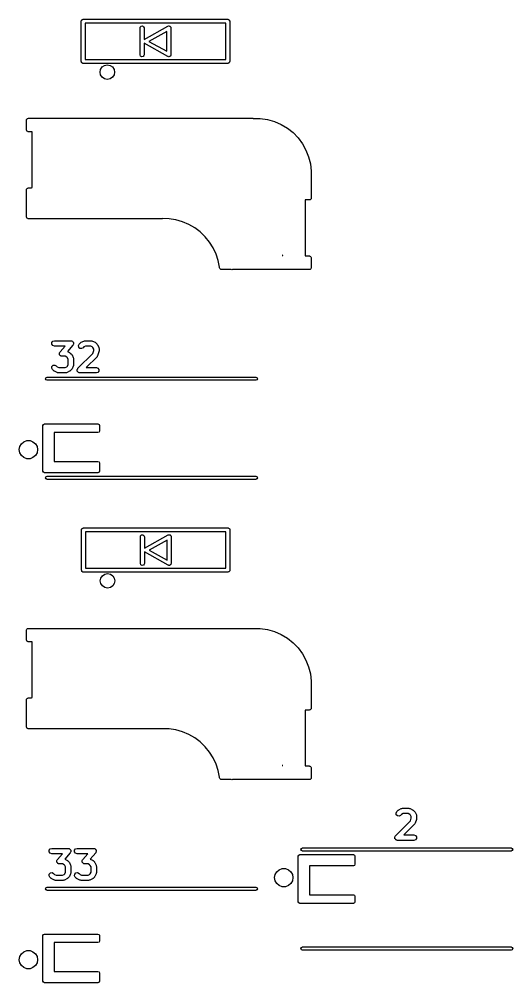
# Model space of a CAD drawing. Extents: x 62 to 222, y -188 to -37.
# Drawn here: x 113.02 to 131.47, y -115.03 to -79.04 of the extents above; entities that cross this region are included whole.
import ezdxf

# ---------------------------------------------------------------- set-up
doc = ezdxf.new("R2010")
doc.units = 0
doc.layers.add('BLACK', color=7, linetype='CONTINUOUS')

msp = doc.modelspace()

# ---------------------------------------------------------------- linework, layer by layer
at = {"layer": 'BLACK', "linetype": 'CONTINUOUS'}
for p, q in [((115.335, -79.1197), (115.337, -79.11)), ((115.335, -80.6197), (115.335, -79.1197)), ((115.336, -79.1067), (115.338, -79.1038)), ((115.337, -79.11), (115.336, -79.1067)), ((115.338, -79.1038), (115.34, -79.094)), ((115.34, -79.094), (115.352, -79.0791)), ((115.352, -79.0791), (115.362, -79.0622)), ((115.362, -79.0622), (115.368, -79.0599)), ((115.368, -79.0599), (115.372, -79.0547)), ((115.372, -79.0547), (115.392, -79.0514)), ((115.392, -79.0514), (115.41, -79.0447)), ((115.41, -79.0447), (120.81, -79.0447)), ((120.81, -79.0447), (120.82, -79.0464)), ((120.82, -79.0464), (120.823, -79.0458)), ((120.823, -79.0458), (120.826, -79.0475)), ((120.826, -79.0475), (120.836, -79.0492)), ((120.836, -79.0492), (120.851, -79.0617)), ((120.851, -79.0617), (120.867, -79.0715)), ((120.867, -79.0715), (120.87, -79.0778)), ((120.87, -79.0778), (120.875, -79.0822)), ((120.875, -79.0822), (120.878, -79.1014)), ((120.878, -79.1014), (120.885, -79.1197)), ((120.885, -79.1197), (120.885, -80.6197)), ((115.485, -79.1947), (115.485, -80.5447)), ((120.735, -79.1947), (115.485, -79.1947)), ((117.535, -79.3697), (117.54, -79.344)), ((117.535, -80.3697), (117.535, -79.3697)), ((117.54, -79.344), (117.572, -79.3047)), ((117.572, -79.3047), (117.623, -79.2958)), ((117.623, -79.2958), (117.667, -79.3215)), ((117.667, -79.3215), (117.685, -79.3697)), ((117.685, -79.7978), (118.574, -79.3041)), ((117.685, -79.3697), (117.685, -79.7978)), ((118.535, -79.4972), (117.864, -79.8697)), ((118.535, -80.2422), (118.535, -79.4972)), ((118.574, -79.3041), (118.598, -79.2956)), ((118.598, -79.2956), (118.611, -79.298)), ((118.611, -79.298), (118.623, -79.2958)), ((118.623, -79.2958), (118.635, -79.3028)), ((118.635, -79.3028), (118.649, -79.3054)), ((118.649, -79.3054), (118.657, -79.3152)), ((118.657, -79.3152), (118.667, -79.3215)), ((118.667, -79.3215), (118.672, -79.3345)), ((118.672, -79.3345), (118.681, -79.3452)), ((118.681, -79.3452), (118.681, -79.3578)), ((118.681, -79.3578), (118.685, -79.3697)), ((118.685, -79.3697), (118.685, -80.3697)), ((120.735, -80.5447), (120.735, -79.1947)), ((117.864, -79.8697), (118.535, -80.2422)), ((118.574, -80.4353), (117.685, -79.9416)), ((117.685, -79.9416), (117.685, -80.3697)), ((115.485, -80.5447), (120.735, -80.5447)), ((117.553, -80.4179), (117.535, -80.3697)), ((117.597, -80.4436), (117.553, -80.4179)), ((117.647, -80.4347), (117.597, -80.4436)), ((117.68, -80.3954), (117.647, -80.4347)), ((117.685, -80.3697), (117.68, -80.3954)), ((118.586, -80.4372), (118.574, -80.4353)), ((118.597, -80.4436), (118.586, -80.4372)), ((118.611, -80.4412), (118.597, -80.4436)), ((118.624, -80.4433), (118.611, -80.4412)), ((118.635, -80.4368), (118.624, -80.4433)), ((118.647, -80.4347), (118.635, -80.4368)), ((118.656, -80.4241), (118.647, -80.4347)), ((118.668, -80.417), (118.656, -80.4241)), ((118.672, -80.405), (118.668, -80.417)), ((118.68, -80.3954), (118.672, -80.405)), ((118.685, -80.3697), (118.68, -80.3954)), ((115.342, -80.638), (115.335, -80.6197)), ((115.345, -80.6572), (115.342, -80.638)), ((115.35, -80.6615), (115.345, -80.6572)), ((115.353, -80.6679), (115.35, -80.6615)), ((115.369, -80.6777), (115.353, -80.6679)), ((115.384, -80.6902), (115.369, -80.6777)), ((115.394, -80.6919), (115.384, -80.6902)), ((115.397, -80.6936), (115.394, -80.6919)), ((115.4, -80.693), (115.397, -80.6936)), ((115.41, -80.6947), (115.4, -80.693)), ((120.81, -80.6947), (115.41, -80.6947)), ((116.038, -81.0197), (116.059, -80.9156)), ((116.059, -80.9156), (116.118, -80.8273)), ((116.118, -80.8273), (116.206, -80.7683)), ((116.206, -80.7683), (116.31, -80.7476)), ((116.31, -80.7476), (116.414, -80.7683)), ((116.414, -80.7683), (116.502, -80.8273)), ((116.502, -80.8273), (116.561, -80.9156)), ((116.561, -80.9156), (116.582, -81.0197)), ((120.828, -80.688), (120.81, -80.6947)), ((120.847, -80.6847), (120.828, -80.688)), ((120.852, -80.6795), (120.847, -80.6847)), ((120.858, -80.6772), (120.852, -80.6795)), ((120.868, -80.6603), (120.858, -80.6772)), ((120.88, -80.6454), (120.868, -80.6603)), ((120.882, -80.6356), (120.88, -80.6454)), ((120.884, -80.6327), (120.882, -80.6356)), ((120.885, -80.6197), (120.883, -80.6294)), ((120.883, -80.6294), (120.884, -80.6327)), ((116.059, -81.1238), (116.038, -81.0197)), ((116.118, -81.2121), (116.059, -81.1238)), ((116.206, -81.2711), (116.118, -81.2121)), ((116.31, -81.2918), (116.206, -81.2711)), ((116.414, -81.2711), (116.31, -81.2918)), ((116.502, -81.2121), (116.414, -81.2711)), ((116.561, -81.1238), (116.502, -81.2121)), ((116.582, -81.0197), (116.561, -81.1238)), ((113.302, -82.7791), (113.312, -82.7622)), ((113.312, -82.7622), (113.318, -82.7599)), ((113.318, -82.7599), (113.322, -82.7547)), ((113.322, -82.7547), (113.342, -82.7514)), ((113.342, -82.7514), (113.36, -82.7447)), ((113.36, -82.7447), (121.76, -82.7447)), ((121.76, -82.7447), (121.761, -82.7449)), ((121.761, -82.7449), (122.028, -82.749)), ((122.028, -82.749), (122.297, -82.7886)), ((113.285, -82.8197), (113.287, -82.81)), ((113.285, -83.1697), (113.285, -82.8197)), ((113.286, -82.8067), (113.288, -82.8038)), ((113.287, -82.81), (113.286, -82.8067)), ((113.288, -82.8038), (113.29, -82.794)), ((113.29, -82.794), (113.302, -82.7791)), ((122.297, -82.7886), (122.558, -82.863)), ((122.558, -82.863), (122.808, -82.9709)), ((122.808, -82.9709), (123.041, -83.1104)), ((123.041, -83.1104), (123.254, -83.2792)), ((113.292, -83.188), (113.285, -83.1697)), ((113.295, -83.2072), (113.292, -83.188)), ((113.3, -83.2116), (113.295, -83.2072)), ((113.303, -83.2179), (113.3, -83.2116)), ((113.319, -83.2277), (113.303, -83.2179)), ((113.334, -83.2402), (113.319, -83.2277)), ((113.344, -83.2419), (113.334, -83.2402)), ((113.347, -83.2436), (113.344, -83.2419)), ((113.35, -83.243), (113.347, -83.2436)), ((113.36, -83.2447), (113.35, -83.243)), ((113.505, -83.2447), (113.36, -83.2447)), ((113.505, -85.3298), (113.505, -83.2447)), ((123.254, -83.2792), (123.443, -83.4743)), ((123.443, -83.4743), (123.605, -83.6924)), ((123.605, -83.6924), (123.737, -83.9298)), ((123.737, -83.9298), (123.837, -84.1825)), ((123.837, -84.1825), (123.904, -84.446)), ((123.904, -84.446), (123.935, -84.716)), ((123.935, -84.716), (123.934, -84.718)), ((123.934, -84.718), (123.935, -84.7197)), ((123.935, -84.7197), (123.935, -85.7197)), ((113.285, -85.4197), (113.287, -85.41)), ((113.285, -86.4197), (113.285, -85.4197)), ((113.286, -85.4067), (113.288, -85.4038)), ((113.287, -85.41), (113.286, -85.4067)), ((113.288, -85.4038), (113.29, -85.394)), ((113.29, -85.394), (113.302, -85.3791)), ((113.302, -85.3791), (113.312, -85.3622)), ((113.312, -85.3622), (113.318, -85.3599)), ((113.318, -85.3599), (113.322, -85.3547)), ((113.322, -85.3547), (113.342, -85.3514)), ((113.342, -85.3514), (113.36, -85.3447)), ((113.36, -85.3447), (113.474, -85.3447)), ((113.474, -85.3447), (113.505, -85.3298)), ((123.86, -85.7947), (123.705, -85.7947)), ((123.705, -85.7947), (123.705, -87.8787)), ((123.878, -85.788), (123.86, -85.7947)), ((123.897, -85.7847), (123.878, -85.788)), ((123.902, -85.7795), (123.897, -85.7847)), ((123.908, -85.7772), (123.902, -85.7795)), ((123.918, -85.7603), (123.908, -85.7772)), ((123.93, -85.7454), (123.918, -85.7603)), ((123.932, -85.7356), (123.93, -85.7454)), ((123.934, -85.7327), (123.932, -85.7356)), ((123.935, -85.7197), (123.933, -85.7294)), ((123.933, -85.7294), (123.934, -85.7327)), ((113.292, -86.438), (113.285, -86.4197)), ((113.295, -86.4572), (113.292, -86.438)), ((113.3, -86.4616), (113.295, -86.4572)), ((113.303, -86.4679), (113.3, -86.4616)), ((113.319, -86.4777), (113.303, -86.4679)), ((113.334, -86.4902), (113.319, -86.4777)), ((113.344, -86.4919), (113.334, -86.4902)), ((113.347, -86.4936), (113.344, -86.4919)), ((113.35, -86.493), (113.347, -86.4936)), ((113.36, -86.4947), (113.35, -86.493)), ((118.36, -86.4947), (113.36, -86.4947)), ((118.361, -86.4943), (118.36, -86.4947)), ((118.362, -86.4947), (118.361, -86.4943)), ((118.372, -86.491), (118.362, -86.4947)), ((118.618, -86.4987), (118.372, -86.491)), ((118.622, -86.4992), (118.618, -86.4987)), ((118.628, -86.502), (118.622, -86.4992)), ((118.691, -86.5098), (118.628, -86.502)), ((118.872, -86.5378), (118.691, -86.5098)), ((119.119, -86.6076), (118.872, -86.5378)), ((119.355, -86.7069), (119.119, -86.6076)), ((119.577, -86.8342), (119.355, -86.7069)), ((119.783, -86.9878), (119.577, -86.8342)), ((119.968, -87.1652), (119.783, -86.9878)), ((120.13, -87.3638), (119.968, -87.1652)), ((120.267, -87.5807), (120.13, -87.3638)), ((120.376, -87.8127), (120.267, -87.5807)), ((120.456, -88.0563), (120.376, -87.8127)), ((120.504, -88.2976), (120.456, -88.0563)), ((122.867, -87.8616), (122.851, -87.8697)), ((122.851, -87.8697), (122.868, -87.8697)), ((122.868, -87.8697), (122.867, -87.8616)), ((123.705, -87.8787), (123.735, -87.8847)), ((123.735, -87.8847), (123.86, -87.8847)), ((123.86, -87.8847), (123.87, -87.8864)), ((123.87, -87.8864), (123.873, -87.8858)), ((123.873, -87.8858), (123.876, -87.8875)), ((123.876, -87.8875), (123.886, -87.8892)), ((123.886, -87.8892), (123.901, -87.9017)), ((123.901, -87.9017), (123.917, -87.9115)), ((123.917, -87.9115), (123.92, -87.9179)), ((123.92, -87.9179), (123.925, -87.9222)), ((123.925, -87.9222), (123.928, -87.9414)), ((123.928, -87.9414), (123.935, -87.9597)), ((123.935, -87.9597), (123.935, -88.3197)), ((120.502, -88.3083), (120.504, -88.2976)), ((120.509, -88.3228), (120.502, -88.3083)), ((120.515, -88.3572), (120.509, -88.3228)), ((120.554, -88.3902), (120.515, -88.3572)), ((120.58, -88.3947), (120.554, -88.3902)), ((120.944, -88.3947), (120.58, -88.3947)), ((120.963, -88.3981), (120.944, -88.3947)), ((120.992, -88.3947), (120.963, -88.3981)), ((123.86, -88.3947), (120.992, -88.3947)), ((123.878, -88.388), (123.86, -88.3947)), ((123.897, -88.3847), (123.878, -88.388)), ((123.902, -88.3795), (123.897, -88.3847)), ((123.908, -88.3772), (123.902, -88.3795)), ((123.918, -88.3603), (123.908, -88.3772)), ((123.93, -88.3454), (123.918, -88.3603)), ((123.932, -88.3356), (123.93, -88.3454)), ((123.934, -88.3327), (123.932, -88.3356)), ((123.935, -88.3197), (123.933, -88.3294)), ((123.933, -88.3294), (123.934, -88.3327)), ((114.235, -91.1212), (114.272, -91.0712)), ((114.235, -91.183), (114.235, -91.1212)), ((114.272, -91.233), (114.235, -91.183)), ((114.272, -91.0712), (114.33, -91.0521)), ((114.33, -91.2521), (114.272, -91.233)), ((114.33, -91.0521), (114.95, -91.0521)), ((114.729, -91.2521), (114.33, -91.2521)), ((114.541, -91.4672), (114.729, -91.2521)), ((115.025, -91.2179), (114.82, -91.4518)), ((114.95, -91.0521), (114.969, -91.0583)), ((114.969, -91.0583), (114.989, -91.0602)), ((114.989, -91.0602), (114.997, -91.0677)), ((114.997, -91.0677), (115.008, -91.0712)), ((115.008, -91.0712), (115.02, -91.0875)), ((115.02, -91.0875), (115.035, -91.1009)), ((115.033, -91.1994), (115.025, -91.2179)), ((115.045, -91.183), (115.033, -91.1994)), ((115.035, -91.1009), (115.038, -91.112)), ((115.038, -91.112), (115.045, -91.1212)), ((115.045, -91.1212), (115.045, -91.1414)), ((115.045, -91.1414), (115.049, -91.1611)), ((115.049, -91.1611), (115.045, -91.1716)), ((115.045, -91.1716), (115.045, -91.183)), ((115.232, -91.2317), (115.26, -91.1766)), ((115.241, -91.2927), (115.232, -91.2317)), ((115.285, -91.3364), (115.241, -91.2927)), ((115.26, -91.1766), (115.307, -91.129)), ((115.346, -91.3461), (115.285, -91.3364)), ((115.307, -91.129), (115.322, -91.1216)), ((115.322, -91.1216), (115.333, -91.1103)), ((115.333, -91.1103), (115.429, -91.0626)), ((115.401, -91.318), (115.346, -91.3461)), ((115.437, -91.2819), (115.401, -91.318)), ((115.429, -91.0626), (115.451, -91.0592)), ((115.497, -91.2521), (115.437, -91.2819)), ((115.451, -91.0592), (115.473, -91.0521)), ((115.473, -91.0521), (115.711, -91.0521)), ((115.688, -91.2521), (115.497, -91.2521)), ((115.747, -91.2819), (115.688, -91.2521)), ((115.711, -91.0521), (115.733, -91.0592)), ((115.733, -91.0592), (115.756, -91.0626)), ((115.772, -91.3066), (115.747, -91.2819)), ((115.756, -91.0626), (115.851, -91.1103)), ((115.802, -91.3662), (115.772, -91.3066)), ((115.802, -91.4216), (115.802, -91.3662)), ((115.851, -91.1103), (115.863, -91.1216)), ((115.863, -91.1216), (115.877, -91.129)), ((115.877, -91.129), (115.925, -91.1766)), ((115.925, -91.1766), (115.932, -91.1911)), ((115.932, -91.1911), (115.944, -91.2026)), ((115.944, -91.2026), (115.991, -91.2978)), ((115.991, -91.2978), (115.995, -91.3206)), ((115.995, -91.3206), (116.002, -91.3426)), ((116.002, -91.3426), (116.002, -91.4378)), ((114.517, -91.524), (114.521, -91.5135)), ((114.521, -91.5437), (114.517, -91.524)), ((114.521, -91.5021), (114.533, -91.4858)), ((114.521, -91.5135), (114.521, -91.5021)), ((114.521, -91.564), (114.521, -91.5437)), ((114.528, -91.5732), (114.521, -91.564)), ((114.53, -91.5843), (114.528, -91.5732)), ((114.546, -91.5976), (114.53, -91.5843)), ((114.533, -91.4858), (114.541, -91.4672)), ((114.557, -91.614), (114.546, -91.5976)), ((114.568, -91.6175), (114.557, -91.614)), ((114.577, -91.625), (114.568, -91.6175)), ((114.597, -91.6268), (114.577, -91.625)), ((114.616, -91.633), (114.597, -91.6268)), ((114.735, -91.633), (114.616, -91.633)), ((114.795, -91.6628), (114.735, -91.633)), ((114.82, -91.6875), (114.795, -91.6628)), ((114.82, -91.4518), (114.899, -91.4912)), ((114.85, -91.7471), (114.82, -91.6875)), ((114.85, -91.938), (114.85, -91.7471)), ((114.899, -91.4912), (114.911, -91.5026)), ((114.911, -91.5026), (114.925, -91.5099)), ((114.925, -91.5099), (114.973, -91.5576)), ((114.973, -91.5576), (114.98, -91.572)), ((114.98, -91.572), (114.991, -91.5836)), ((114.991, -91.5836), (115.039, -91.6788)), ((115.039, -91.6788), (115.042, -91.7016)), ((115.042, -91.7016), (115.05, -91.7235)), ((115.05, -91.7235), (115.05, -91.9616)), ((115.212, -92.0814), (115.767, -91.5266)), ((115.925, -91.6514), (115.524, -92.0521)), ((115.767, -91.5266), (115.802, -91.4216)), ((115.935, -91.6308), (115.925, -91.6514)), ((115.949, -91.6123), (115.935, -91.6308)), ((115.997, -91.4694), (115.949, -91.6123)), ((116.002, -91.4378), (115.997, -91.4532)), ((115.997, -91.4532), (115.997, -91.4694)), ((114.232, -92.0725), (114.241, -92.0115)), ((114.26, -92.1276), (114.232, -92.0725)), ((114.241, -92.0115), (114.285, -91.9677)), ((114.285, -91.9677), (114.346, -91.9581)), ((114.346, -91.9581), (114.401, -91.9861)), ((114.401, -91.9861), (114.437, -92.0223)), ((114.437, -92.0223), (114.497, -92.0521)), ((114.497, -92.0521), (114.735, -92.0521)), ((114.735, -92.0521), (114.795, -92.0223)), ((114.795, -92.0223), (114.82, -91.9976)), ((114.82, -91.9976), (114.85, -91.938)), ((114.98, -92.1131), (114.973, -92.1276)), ((114.991, -92.1016), (114.98, -92.1131)), ((115.039, -92.0063), (114.991, -92.1016)), ((115.042, -91.9835), (115.039, -92.0063)), ((115.05, -91.9616), (115.042, -91.9835)), ((115.188, -92.1212), (115.202, -92.1022)), ((115.188, -92.1293), (115.188, -92.1212)), ((115.202, -92.1022), (115.212, -92.0814)), ((115.524, -92.0521), (115.902, -92.0521)), ((115.902, -92.0521), (115.961, -92.0712)), ((115.961, -92.0712), (115.997, -92.1212)), ((115.997, -92.1212), (115.997, -92.183)), ((114, -92.4697), (114.018, -92.4273)), ((114.018, -92.5121), (114, -92.4697)), ((114.018, -92.4273), (114.06, -92.4097)), ((114.06, -92.4097), (121.86, -92.4097)), ((114.307, -92.1752), (114.26, -92.1276)), ((114.322, -92.1825), (114.307, -92.1752)), ((114.333, -92.1939), (114.322, -92.1825)), ((114.429, -92.2415), (114.333, -92.1939)), ((114.451, -92.245), (114.429, -92.2415)), ((114.473, -92.2521), (114.451, -92.245)), ((114.759, -92.2521), (114.473, -92.2521)), ((114.781, -92.245), (114.759, -92.2521)), ((114.804, -92.2415), (114.781, -92.245)), ((114.899, -92.1939), (114.804, -92.2415)), ((114.911, -92.1825), (114.899, -92.1939)), ((114.925, -92.1752), (114.911, -92.1825)), ((114.973, -92.1276), (114.925, -92.1752)), ((115.184, -92.1364), (115.188, -92.1293)), ((115.188, -92.1596), (115.184, -92.1364)), ((115.188, -92.183), (115.188, -92.1596)), ((115.192, -92.1895), (115.188, -92.183)), ((115.194, -92.1975), (115.192, -92.1895)), ((115.21, -92.214), (115.194, -92.1975)), ((115.224, -92.233), (115.21, -92.214)), ((115.232, -92.2355), (115.224, -92.233)), ((115.237, -92.2412), (115.232, -92.2355)), ((115.261, -92.2449), (115.237, -92.2412)), ((115.283, -92.2521), (115.261, -92.2449)), ((115.902, -92.2521), (115.283, -92.2521)), ((115.961, -92.233), (115.902, -92.2521)), ((115.997, -92.183), (115.961, -92.233)), ((121.86, -92.4097), (121.902, -92.4273)), ((121.902, -92.4273), (121.92, -92.4697)), ((121.92, -92.4697), (121.902, -92.5121)), ((114.06, -92.5297), (114.018, -92.5121)), ((121.86, -92.5297), (114.06, -92.5297)), ((121.902, -92.5121), (121.86, -92.5297)), ((113.9, -94.2197), (113.918, -94.1773)), ((113.9, -95.9197), (113.9, -94.2197)), ((113.918, -94.1773), (113.96, -94.1597)), ((113.96, -94.1597), (115.96, -94.1597)), ((115.96, -94.1597), (116.002, -94.1773)), ((116.002, -94.1773), (116.02, -94.2197)), ((116.02, -94.2197), (116.02, -94.4197)), ((115.96, -94.4797), (114.32, -94.4797)), ((114.32, -94.4797), (114.32, -95.5597)), ((116.002, -94.4621), (115.96, -94.4797)), ((116.02, -94.4197), (116.002, -94.4621)), ((113.038, -95.0024), (113.097, -94.8993)), ((113.097, -94.8993), (113.189, -94.8228)), ((113.189, -94.8228), (113.3, -94.7821)), ((113.3, -94.7821), (113.42, -94.7821)), ((113.42, -94.7821), (113.531, -94.8228)), ((113.531, -94.8228), (113.623, -94.8993)), ((113.623, -94.8993), (113.682, -95.0024)), ((113.017, -95.1197), (113.038, -95.0024)), ((113.038, -95.237), (113.017, -95.1197)), ((113.097, -95.3401), (113.038, -95.237)), ((113.189, -95.4166), (113.097, -95.3401)), ((113.623, -95.3401), (113.531, -95.4166)), ((113.682, -95.237), (113.623, -95.3401)), ((113.682, -95.0024), (113.703, -95.1197)), ((113.703, -95.1197), (113.682, -95.237)), ((113.3, -95.4573), (113.189, -95.4166)), ((113.42, -95.4573), (113.3, -95.4573)), ((113.531, -95.4166), (113.42, -95.4573)), ((114.32, -95.5597), (115.96, -95.5597)), ((115.96, -95.5597), (116.002, -95.5773)), ((116.002, -95.5773), (116.02, -95.6197)), ((116.02, -95.6197), (116.02, -95.9197)), ((113.918, -95.9621), (113.9, -95.9197)), ((113.96, -95.9797), (113.918, -95.9621)), ((115.96, -95.9797), (113.96, -95.9797)), ((116.002, -95.9621), (115.96, -95.9797)), ((116.02, -95.9197), (116.002, -95.9621)), ((114, -96.1697), (114.018, -96.1273)), ((114.018, -96.2121), (114, -96.1697)), ((114.018, -96.1273), (114.06, -96.1097)), ((114.06, -96.2297), (114.018, -96.2121)), ((114.06, -96.1097), (121.86, -96.1097)), ((121.86, -96.2297), (114.06, -96.2297)), ((121.86, -96.1097), (121.902, -96.1273)), ((121.902, -96.2121), (121.86, -96.2297)), ((121.902, -96.1273), (121.92, -96.1697)), ((121.92, -96.1697), (121.902, -96.2121)), ((115.345, -98.1197), (115.347, -98.11)), ((115.345, -99.6197), (115.345, -98.1197)), ((115.346, -98.1067), (115.348, -98.1038)), ((115.347, -98.11), (115.346, -98.1067)), ((115.348, -98.1038), (115.35, -98.094)), ((115.35, -98.094), (115.362, -98.0791)), ((115.362, -98.0791), (115.372, -98.0622)), ((115.372, -98.0622), (115.378, -98.0599)), ((115.378, -98.0599), (115.382, -98.0547)), ((115.382, -98.0547), (115.402, -98.0514)), ((115.402, -98.0514), (115.42, -98.0447)), ((115.42, -98.0447), (120.82, -98.0447)), ((115.495, -98.1947), (115.495, -99.5447)), ((120.745, -98.1947), (115.495, -98.1947)), ((120.745, -99.5447), (120.745, -98.1947)), ((120.82, -98.0447), (120.83, -98.0464)), ((120.83, -98.0464), (120.833, -98.0458)), ((120.833, -98.0458), (120.836, -98.0475)), ((120.836, -98.0475), (120.846, -98.0492)), ((120.846, -98.0492), (120.861, -98.0617)), ((120.861, -98.0617), (120.877, -98.0715)), ((120.877, -98.0715), (120.88, -98.0778)), ((120.88, -98.0778), (120.885, -98.0822)), ((120.885, -98.0822), (120.888, -98.1014)), ((120.888, -98.1014), (120.895, -98.1197)), ((120.895, -98.1197), (120.895, -99.6197)), ((117.545, -98.3697), (117.55, -98.344)), ((117.545, -99.3697), (117.545, -98.3697)), ((117.55, -98.344), (117.582, -98.3047)), ((117.582, -98.3047), (117.633, -98.2958)), ((117.633, -98.2958), (117.677, -98.3215)), ((117.677, -98.3215), (117.695, -98.3697)), ((117.695, -98.7978), (118.584, -98.3041)), ((117.695, -98.3697), (117.695, -98.7978)), ((118.545, -98.4972), (117.874, -98.8697)), ((118.545, -99.2422), (118.545, -98.4972)), ((118.584, -98.3041), (118.608, -98.2956)), ((118.608, -98.2956), (118.621, -98.298)), ((118.621, -98.298), (118.633, -98.2958)), ((118.633, -98.2958), (118.645, -98.3028)), ((118.645, -98.3028), (118.659, -98.3054)), ((118.659, -98.3054), (118.667, -98.3152)), ((118.667, -98.3152), (118.677, -98.3215)), ((118.677, -98.3215), (118.682, -98.3345)), ((118.682, -98.3345), (118.691, -98.3452)), ((118.691, -98.3452), (118.691, -98.3578)), ((118.691, -98.3578), (118.695, -98.3697)), ((118.695, -98.3697), (118.695, -99.3697)), ((118.584, -99.4353), (117.695, -98.9416)), ((117.695, -98.9416), (117.695, -99.3697)), ((117.874, -98.8697), (118.545, -99.2422)), ((115.352, -99.638), (115.345, -99.6197)), ((115.355, -99.6572), (115.352, -99.638)), ((115.36, -99.6615), (115.355, -99.6572)), ((115.363, -99.6679), (115.36, -99.6615)), ((115.379, -99.6777), (115.363, -99.6679)), ((115.394, -99.6902), (115.379, -99.6777)), ((115.495, -99.5447), (120.745, -99.5447)), ((117.563, -99.4179), (117.545, -99.3697)), ((117.607, -99.4436), (117.563, -99.4179)), ((117.657, -99.4347), (117.607, -99.4436)), ((117.69, -99.3954), (117.657, -99.4347)), ((117.695, -99.3697), (117.69, -99.3954)), ((118.596, -99.4372), (118.584, -99.4353)), ((118.607, -99.4436), (118.596, -99.4372)), ((118.621, -99.4412), (118.607, -99.4436)), ((118.634, -99.4433), (118.621, -99.4412)), ((118.645, -99.4368), (118.634, -99.4433)), ((118.657, -99.4347), (118.645, -99.4368)), ((118.666, -99.4241), (118.657, -99.4347)), ((118.678, -99.417), (118.666, -99.4241)), ((118.682, -99.405), (118.678, -99.417)), ((118.69, -99.3954), (118.682, -99.405)), ((118.695, -99.3697), (118.69, -99.3954)), ((120.868, -99.6772), (120.862, -99.6795)), ((120.878, -99.6603), (120.868, -99.6772)), ((120.89, -99.6454), (120.878, -99.6603)), ((120.892, -99.6356), (120.89, -99.6454)), ((120.894, -99.6327), (120.892, -99.6356)), ((120.895, -99.6197), (120.893, -99.6294)), ((120.893, -99.6294), (120.894, -99.6327)), ((115.404, -99.6919), (115.394, -99.6902)), ((115.407, -99.6936), (115.404, -99.6919)), ((115.41, -99.693), (115.407, -99.6936)), ((115.42, -99.6947), (115.41, -99.693)), ((120.82, -99.6947), (115.42, -99.6947)), ((116.048, -100.02), (116.069, -99.9156)), ((116.069, -100.124), (116.048, -100.02)), ((116.069, -99.9156), (116.128, -99.8273)), ((116.128, -99.8273), (116.216, -99.7683)), ((116.216, -99.7683), (116.32, -99.7476)), ((116.32, -99.7476), (116.424, -99.7683)), ((116.424, -99.7683), (116.512, -99.8273)), ((116.512, -99.8273), (116.571, -99.9156)), ((116.571, -99.9156), (116.592, -100.02)), ((116.592, -100.02), (116.571, -100.124)), ((120.838, -99.688), (120.82, -99.6947)), ((120.857, -99.6847), (120.838, -99.688)), ((120.862, -99.6795), (120.857, -99.6847)), ((116.128, -100.212), (116.069, -100.124)), ((116.216, -100.271), (116.128, -100.212)), ((116.32, -100.292), (116.216, -100.271)), ((116.424, -100.271), (116.32, -100.292)), ((116.512, -100.212), (116.424, -100.271)), ((116.571, -100.124), (116.512, -100.212)), ((113.29, -101.844), (113.302, -101.829)), ((113.302, -101.829), (113.312, -101.813)), ((113.312, -101.813), (113.318, -101.81)), ((113.318, -101.81), (113.322, -101.805)), ((113.322, -101.805), (113.342, -101.802)), ((113.342, -101.802), (113.36, -101.795)), ((113.36, -101.795), (121.76, -101.795)), ((121.76, -101.795), (121.761, -101.795)), ((121.761, -101.795), (122.028, -101.799)), ((122.028, -101.799), (122.297, -101.839)), ((113.285, -101.87), (113.287, -101.86)), ((113.285, -102.22), (113.285, -101.87)), ((113.286, -101.857), (113.288, -101.854)), ((113.287, -101.86), (113.286, -101.857)), ((113.288, -101.854), (113.29, -101.844)), ((122.297, -101.839), (122.558, -101.913)), ((122.558, -101.913), (122.808, -102.021)), ((122.808, -102.021), (123.041, -102.161)), ((123.041, -102.161), (123.254, -102.329)), ((113.292, -102.238), (113.285, -102.22)), ((113.295, -102.257), (113.292, -102.238)), ((113.3, -102.262), (113.295, -102.257)), ((113.303, -102.268), (113.3, -102.262)), ((113.319, -102.278), (113.303, -102.268)), ((113.334, -102.29), (113.319, -102.278)), ((113.344, -102.292), (113.334, -102.29)), ((113.347, -102.294), (113.344, -102.292)), ((113.35, -102.293), (113.347, -102.294)), ((113.36, -102.295), (113.35, -102.293)), ((113.505, -102.295), (113.36, -102.295)), ((113.505, -104.38), (113.505, -102.295)), ((123.254, -102.329), (123.443, -102.525)), ((123.443, -102.525), (123.605, -102.743)), ((123.605, -102.743), (123.737, -102.98)), ((123.737, -102.98), (123.837, -103.233)), ((123.837, -103.233), (123.904, -103.496)), ((123.904, -103.496), (123.935, -103.766)), ((123.935, -103.766), (123.934, -103.768)), ((123.934, -103.768), (123.935, -103.77)), ((123.935, -103.77), (123.935, -104.77)), ((113.285, -104.47), (113.287, -104.46)), ((113.285, -105.47), (113.285, -104.47)), ((113.286, -104.457), (113.288, -104.454)), ((113.287, -104.46), (113.286, -104.457)), ((113.288, -104.454), (113.29, -104.444)), ((113.29, -104.444), (113.302, -104.429)), ((113.302, -104.429), (113.312, -104.413)), ((113.312, -104.413), (113.318, -104.41)), ((113.318, -104.41), (113.322, -104.405)), ((113.322, -104.405), (113.342, -104.402)), ((113.342, -104.402), (113.36, -104.395)), ((113.36, -104.395), (113.474, -104.395)), ((113.474, -104.395), (113.505, -104.38)), ((123.86, -104.845), (123.705, -104.845)), ((123.705, -104.845), (123.705, -106.929)), ((123.878, -104.838), (123.86, -104.845)), ((123.897, -104.835), (123.878, -104.838)), ((123.902, -104.83), (123.897, -104.835)), ((123.908, -104.827), (123.902, -104.83)), ((123.918, -104.811), (123.908, -104.827)), ((123.93, -104.796), (123.918, -104.811)), ((123.932, -104.786), (123.93, -104.796)), ((123.934, -104.783), (123.932, -104.786)), ((123.935, -104.77), (123.933, -104.78)), ((123.933, -104.78), (123.934, -104.783)), ((113.292, -105.488), (113.285, -105.47)), ((113.295, -105.507), (113.292, -105.488)), ((113.3, -105.512), (113.295, -105.507)), ((113.303, -105.518), (113.3, -105.512)), ((113.319, -105.528), (113.303, -105.518)), ((113.334, -105.54), (113.319, -105.528)), ((113.344, -105.542), (113.334, -105.54)), ((113.347, -105.544), (113.344, -105.542)), ((113.35, -105.543), (113.347, -105.544)), ((113.36, -105.545), (113.35, -105.543)), ((118.36, -105.545), (113.36, -105.545)), ((118.361, -105.545), (118.36, -105.545)), ((118.362, -105.545), (118.361, -105.545)), ((118.372, -105.541), (118.362, -105.545)), ((118.618, -105.549), (118.372, -105.541)), ((118.622, -105.549), (118.618, -105.549)), ((118.628, -105.552), (118.622, -105.549)), ((118.691, -105.56), (118.628, -105.552)), ((118.872, -105.588), (118.691, -105.56)), ((119.119, -105.658), (118.872, -105.588)), ((119.355, -105.757), (119.119, -105.658)), ((119.577, -105.885), (119.355, -105.757)), ((119.783, -106.038), (119.577, -105.885)), ((119.968, -106.215), (119.783, -106.038)), ((120.13, -106.414), (119.968, -106.215)), ((120.267, -106.631), (120.13, -106.414)), ((120.376, -106.863), (120.267, -106.631)), ((120.456, -107.107), (120.376, -106.863)), ((120.504, -107.348), (120.456, -107.107)), ((122.867, -106.912), (122.851, -106.92)), ((122.851, -106.92), (122.868, -106.92)), ((122.868, -106.92), (122.867, -106.912)), ((123.705, -106.929), (123.735, -106.935)), ((123.735, -106.935), (123.86, -106.935)), ((123.86, -106.935), (123.87, -106.937)), ((123.87, -106.937), (123.873, -106.936)), ((123.873, -106.936), (123.876, -106.938)), ((123.876, -106.938), (123.886, -106.94)), ((123.886, -106.94), (123.901, -106.952)), ((123.901, -106.952), (123.917, -106.962)), ((123.917, -106.962), (123.92, -106.968)), ((123.92, -106.968), (123.925, -106.972)), ((123.925, -106.972), (123.928, -106.992)), ((123.928, -106.992), (123.935, -107.01)), ((123.935, -107.01), (123.935, -107.37)), ((120.502, -107.359), (120.504, -107.348)), ((120.509, -107.373), (120.502, -107.359)), ((120.515, -107.407), (120.509, -107.373)), ((120.554, -107.44), (120.515, -107.407)), ((120.58, -107.445), (120.554, -107.44)), ((120.944, -107.445), (120.58, -107.445)), ((120.963, -107.448), (120.944, -107.445)), ((120.992, -107.445), (120.963, -107.448)), ((123.86, -107.445), (120.992, -107.445)), ((123.878, -107.438), (123.86, -107.445)), ((123.897, -107.435), (123.878, -107.438)), ((123.902, -107.43), (123.897, -107.435)), ((123.908, -107.427), (123.902, -107.43)), ((123.918, -107.411), (123.908, -107.427)), ((123.93, -107.396), (123.918, -107.411)), ((123.932, -107.386), (123.93, -107.396)), ((123.934, -107.383), (123.932, -107.386)), ((123.935, -107.37), (123.933, -107.38)), ((123.933, -107.38), (123.934, -107.383)), ((127.106, -108.692), (127.134, -108.637)), ((127.134, -108.637), (127.181, -108.589)), ((127.181, -108.589), (127.196, -108.582)), ((127.196, -108.582), (127.207, -108.57)), ((127.207, -108.57), (127.302, -108.523)), ((127.302, -108.523), (127.325, -108.519)), ((127.325, -108.519), (127.347, -108.512)), ((127.347, -108.512), (127.585, -108.512)), ((127.585, -108.512), (127.607, -108.519)), ((127.607, -108.519), (127.63, -108.523)), ((127.63, -108.523), (127.725, -108.57)), ((127.725, -108.57), (127.737, -108.582)), ((127.737, -108.582), (127.751, -108.589)), ((127.751, -108.589), (127.799, -108.637)), ((127.799, -108.637), (127.806, -108.651)), ((127.806, -108.651), (127.818, -108.663)), ((127.818, -108.663), (127.865, -108.758)), ((127.086, -109.541), (127.641, -108.987)), ((127.115, -108.753), (127.106, -108.692)), ((127.159, -108.796), (127.115, -108.753)), ((127.22, -108.806), (127.159, -108.796)), ((127.275, -108.778), (127.22, -108.806)), ((127.311, -108.742), (127.275, -108.778)), ((127.371, -108.712), (127.311, -108.742)), ((127.562, -108.712), (127.371, -108.712)), ((127.621, -108.742), (127.562, -108.712)), ((127.646, -108.767), (127.621, -108.742)), ((127.641, -108.987), (127.676, -108.882)), ((127.676, -108.826), (127.646, -108.767)), ((127.676, -108.882), (127.676, -108.826)), ((127.871, -108.929), (127.823, -109.072)), ((127.865, -108.758), (127.869, -108.781)), ((127.869, -108.781), (127.876, -108.803)), ((127.876, -108.898), (127.871, -108.913)), ((127.871, -108.913), (127.871, -108.929)), ((127.876, -108.803), (127.876, -108.898)), ((127.799, -109.111), (127.398, -109.512)), ((127.809, -109.091), (127.799, -109.111)), ((127.823, -109.072), (127.809, -109.091)), ((127.058, -109.596), (127.062, -109.589)), ((127.062, -109.62), (127.058, -109.596)), ((127.062, -109.581), (127.075, -109.562)), ((127.062, -109.589), (127.062, -109.581)), ((127.062, -109.643), (127.062, -109.62)), ((127.066, -109.65), (127.062, -109.643)), ((127.068, -109.657), (127.066, -109.65)), ((127.084, -109.674), (127.068, -109.657)), ((127.075, -109.562), (127.086, -109.541)), ((127.098, -109.693), (127.084, -109.674)), ((127.106, -109.695), (127.098, -109.693)), ((127.111, -109.701), (127.106, -109.695)), ((127.134, -109.705), (127.111, -109.701)), ((127.157, -109.712), (127.134, -109.705)), ((127.776, -109.712), (127.157, -109.712)), ((127.398, -109.512), (127.776, -109.512)), ((127.776, -109.512), (127.834, -109.531)), ((127.834, -109.693), (127.776, -109.712)), ((127.834, -109.531), (127.871, -109.581)), ((127.871, -109.643), (127.834, -109.693)), ((127.871, -109.581), (127.871, -109.643)), ((114.135, -110.081), (114.172, -110.031)), ((114.135, -110.143), (114.135, -110.081)), ((114.172, -110.031), (114.23, -110.012)), ((114.23, -110.012), (114.85, -110.012)), ((114.85, -110.012), (114.869, -110.018)), ((114.869, -110.018), (114.889, -110.02)), ((114.889, -110.02), (114.897, -110.028)), ((114.897, -110.028), (114.908, -110.031)), ((114.908, -110.031), (114.92, -110.048)), ((114.92, -110.048), (114.935, -110.061)), ((114.935, -110.061), (114.938, -110.072)), ((114.938, -110.072), (114.945, -110.081)), ((114.945, -110.081), (114.945, -110.101)), ((114.945, -110.101), (114.949, -110.121)), ((115.088, -110.081), (115.124, -110.031)), ((115.088, -110.143), (115.088, -110.081)), ((115.124, -110.031), (115.183, -110.012)), ((115.183, -110.012), (115.802, -110.012)), ((115.802, -110.012), (115.821, -110.018)), ((115.821, -110.018), (115.841, -110.02)), ((115.841, -110.02), (115.85, -110.028)), ((115.85, -110.028), (115.861, -110.031)), ((115.861, -110.031), (115.873, -110.048)), ((115.873, -110.048), (115.888, -110.061)), ((115.888, -110.061), (115.89, -110.072)), ((115.89, -110.072), (115.897, -110.081)), ((115.897, -110.081), (115.897, -110.101)), ((115.897, -110.101), (115.902, -110.121)), ((123.549, -110.055), (123.567, -110.013)), ((123.567, -110.097), (123.549, -110.055)), ((123.567, -110.013), (123.609, -109.995)), ((123.609, -110.115), (123.567, -110.097)), ((123.609, -109.995), (131.409, -109.995)), ((131.409, -110.115), (123.609, -110.115)), ((131.409, -109.995), (131.451, -110.013)), ((131.451, -110.097), (131.409, -110.115)), ((131.451, -110.013), (131.469, -110.055)), ((131.469, -110.055), (131.451, -110.097)), ((114.172, -110.193), (114.135, -110.143)), ((114.23, -110.212), (114.172, -110.193)), ((114.629, -110.212), (114.23, -110.212)), ((114.417, -110.484), (114.421, -110.474)), ((114.421, -110.462), (114.433, -110.446)), ((114.421, -110.474), (114.421, -110.462)), ((114.433, -110.446), (114.441, -110.427)), ((114.441, -110.427), (114.629, -110.212)), ((114.925, -110.178), (114.72, -110.412)), ((114.72, -110.412), (114.799, -110.451)), ((114.799, -110.451), (114.811, -110.463)), ((114.811, -110.463), (114.825, -110.47)), ((114.825, -110.47), (114.873, -110.518)), ((114.933, -110.159), (114.925, -110.178)), ((114.945, -110.143), (114.933, -110.159)), ((114.949, -110.121), (114.945, -110.132)), ((114.945, -110.132), (114.945, -110.143)), ((115.124, -110.193), (115.088, -110.143)), ((115.183, -110.212), (115.124, -110.193)), ((115.582, -110.212), (115.183, -110.212)), ((115.369, -110.484), (115.373, -110.474)), ((115.373, -110.462), (115.385, -110.446)), ((115.373, -110.474), (115.373, -110.462)), ((115.385, -110.446), (115.393, -110.427)), ((115.393, -110.427), (115.582, -110.212)), ((115.877, -110.178), (115.673, -110.412)), ((115.673, -110.412), (115.751, -110.451)), ((115.751, -110.451), (115.763, -110.463)), ((115.763, -110.463), (115.777, -110.47)), ((115.777, -110.47), (115.825, -110.518)), ((115.885, -110.159), (115.877, -110.178)), ((115.897, -110.143), (115.885, -110.159)), ((115.902, -110.121), (115.897, -110.132)), ((115.897, -110.132), (115.897, -110.143)), ((123.449, -110.305), (123.467, -110.263)), ((123.449, -112.005), (123.449, -110.305)), ((123.467, -110.263), (123.509, -110.245)), ((123.509, -110.245), (125.509, -110.245)), ((125.509, -110.245), (125.551, -110.263)), ((125.551, -110.263), (125.569, -110.305)), ((125.569, -110.305), (125.569, -110.605)), ((114.421, -110.504), (114.417, -110.484)), ((114.421, -110.524), (114.421, -110.504)), ((114.428, -110.533), (114.421, -110.524)), ((114.43, -110.544), (114.428, -110.533)), ((114.446, -110.558), (114.43, -110.544)), ((114.457, -110.574), (114.446, -110.558)), ((114.468, -110.577), (114.457, -110.574)), ((114.477, -110.585), (114.468, -110.577)), ((114.497, -110.587), (114.477, -110.585)), ((114.516, -110.593), (114.497, -110.587)), ((114.635, -110.593), (114.516, -110.593)), ((114.695, -110.623), (114.635, -110.593)), ((114.72, -110.648), (114.695, -110.623)), ((114.75, -110.707), (114.72, -110.648)), ((114.75, -110.898), (114.75, -110.707)), ((114.873, -110.518), (114.88, -110.532)), ((114.88, -110.532), (114.891, -110.544)), ((114.891, -110.544), (114.939, -110.639)), ((114.939, -110.639), (114.942, -110.662)), ((114.942, -110.662), (114.95, -110.684)), ((114.95, -110.684), (114.95, -110.922)), ((115.373, -110.504), (115.369, -110.484)), ((115.373, -110.524), (115.373, -110.504)), ((115.38, -110.533), (115.373, -110.524)), ((115.383, -110.544), (115.38, -110.533)), ((115.398, -110.558), (115.383, -110.544)), ((115.41, -110.574), (115.398, -110.558)), ((115.421, -110.577), (115.41, -110.574)), ((115.429, -110.585), (115.421, -110.577)), ((115.449, -110.587), (115.429, -110.585)), ((115.469, -110.593), (115.449, -110.587)), ((115.588, -110.593), (115.469, -110.593)), ((115.647, -110.623), (115.588, -110.593)), ((115.672, -110.648), (115.647, -110.623)), ((115.702, -110.707), (115.672, -110.648)), ((115.702, -110.898), (115.702, -110.707)), ((115.825, -110.518), (115.832, -110.532)), ((115.832, -110.532), (115.844, -110.544)), ((115.844, -110.544), (115.891, -110.639)), ((115.891, -110.639), (115.895, -110.662)), ((115.895, -110.662), (115.902, -110.684)), ((115.902, -110.684), (115.902, -110.922)), ((122.646, -110.885), (122.738, -110.808)), ((122.738, -110.808), (122.849, -110.767)), ((122.849, -110.767), (122.969, -110.767)), ((122.969, -110.767), (123.08, -110.808)), ((123.08, -110.808), (123.172, -110.885)), ((125.509, -110.665), (123.869, -110.665)), ((123.869, -110.665), (123.869, -111.745)), ((125.551, -110.647), (125.509, -110.665)), ((125.569, -110.605), (125.551, -110.647)), ((114.132, -111.032), (114.141, -110.971)), ((114.16, -111.088), (114.132, -111.032)), ((114.141, -110.971), (114.185, -110.928)), ((114.207, -111.135), (114.16, -111.088)), ((114.185, -110.928), (114.246, -110.918)), ((114.222, -111.143), (114.207, -111.135)), ((114.233, -111.154), (114.222, -111.143)), ((114.329, -111.202), (114.233, -111.154)), ((114.246, -110.918), (114.301, -110.946)), ((114.301, -110.946), (114.337, -110.982)), ((114.337, -110.982), (114.397, -111.012)), ((114.397, -111.012), (114.635, -111.012)), ((114.635, -111.012), (114.695, -110.982)), ((114.695, -110.982), (114.72, -110.958)), ((114.799, -111.154), (114.704, -111.202)), ((114.72, -110.958), (114.75, -110.898)), ((114.811, -111.143), (114.799, -111.154)), ((114.825, -111.135), (114.811, -111.143)), ((114.873, -111.088), (114.825, -111.135)), ((114.88, -111.073), (114.873, -111.088)), ((114.891, -111.062), (114.88, -111.073)), ((114.939, -110.966), (114.891, -111.062)), ((114.942, -110.944), (114.939, -110.966)), ((114.95, -110.922), (114.942, -110.944)), ((115.084, -111.032), (115.094, -110.971)), ((115.112, -111.088), (115.084, -111.032)), ((115.094, -110.971), (115.137, -110.928)), ((115.16, -111.135), (115.112, -111.088)), ((115.137, -110.928), (115.199, -110.918)), ((115.174, -111.143), (115.16, -111.135)), ((115.186, -111.154), (115.174, -111.143)), ((115.281, -111.202), (115.186, -111.154)), ((115.199, -110.918), (115.254, -110.946)), ((115.254, -110.946), (115.29, -110.982)), ((115.29, -110.982), (115.349, -111.012)), ((115.349, -111.012), (115.588, -111.012)), ((115.588, -111.012), (115.647, -110.982)), ((115.647, -110.982), (115.672, -110.958)), ((115.751, -111.154), (115.656, -111.202)), ((115.672, -110.958), (115.702, -110.898)), ((115.763, -111.143), (115.751, -111.154)), ((115.777, -111.135), (115.763, -111.143)), ((115.825, -111.088), (115.777, -111.135)), ((115.832, -111.073), (115.825, -111.088)), ((115.844, -111.062), (115.832, -111.073)), ((115.891, -110.966), (115.844, -111.062)), ((115.895, -110.944), (115.891, -110.966)), ((115.902, -110.922), (115.895, -110.944)), ((122.566, -111.105), (122.587, -110.988)), ((122.587, -111.222), (122.566, -111.105)), ((122.587, -110.988), (122.646, -110.885)), ((123.172, -110.885), (123.231, -110.988)), ((123.231, -110.988), (123.252, -111.105)), ((123.252, -111.105), (123.231, -111.222)), ((114, -111.52), (114.018, -111.478)), ((114.018, -111.562), (114, -111.52)), ((114.018, -111.478), (114.06, -111.46)), ((114.06, -111.46), (121.86, -111.46)), ((114.351, -111.205), (114.329, -111.202)), ((114.373, -111.212), (114.351, -111.205)), ((114.659, -111.212), (114.373, -111.212)), ((114.681, -111.205), (114.659, -111.212)), ((114.704, -111.202), (114.681, -111.205)), ((115.304, -111.205), (115.281, -111.202)), ((115.326, -111.212), (115.304, -111.205)), ((115.611, -111.212), (115.326, -111.212)), ((115.633, -111.205), (115.611, -111.212)), ((115.656, -111.202), (115.633, -111.205)), ((121.86, -111.46), (121.902, -111.478)), ((121.902, -111.478), (121.92, -111.52)), ((121.92, -111.52), (121.902, -111.562)), ((122.646, -111.325), (122.587, -111.222)), ((122.738, -111.402), (122.646, -111.325)), ((122.849, -111.443), (122.738, -111.402)), ((122.969, -111.443), (122.849, -111.443)), ((123.08, -111.402), (122.969, -111.443)), ((123.172, -111.325), (123.08, -111.402)), ((123.231, -111.222), (123.172, -111.325)), ((114.06, -111.58), (114.018, -111.562)), ((121.86, -111.58), (114.06, -111.58)), ((121.902, -111.562), (121.86, -111.58)), ((123.869, -111.745), (125.509, -111.745)), ((125.509, -111.745), (125.551, -111.763)), ((125.551, -111.763), (125.569, -111.805)), ((125.569, -111.805), (125.569, -112.005)), ((123.467, -112.047), (123.449, -112.005)), ((123.509, -112.065), (123.467, -112.047)), ((125.509, -112.065), (123.509, -112.065)), ((125.551, -112.047), (125.509, -112.065)), ((125.569, -112.005), (125.551, -112.047)), ((113.9, -113.27), (113.918, -113.228)), ((113.9, -114.97), (113.9, -113.27)), ((113.918, -113.228), (113.96, -113.21)), ((113.96, -113.21), (115.96, -113.21)), ((115.96, -113.21), (116.002, -113.228)), ((116.002, -113.228), (116.02, -113.27)), ((116.02, -113.27), (116.02, -113.47)), ((115.96, -113.53), (114.32, -113.53)), ((114.32, -113.53), (114.32, -114.61)), ((116.002, -113.512), (115.96, -113.53)), ((116.02, -113.47), (116.002, -113.512)), ((123.549, -113.755), (123.567, -113.713)), ((123.567, -113.713), (123.609, -113.695)), ((123.609, -113.695), (131.409, -113.695)), ((131.409, -113.695), (131.451, -113.713)), ((131.451, -113.713), (131.469, -113.755)), ((113.017, -114.17), (113.038, -114.053)), ((113.038, -114.053), (113.097, -113.95)), ((113.097, -113.95), (113.189, -113.873)), ((113.189, -113.873), (113.3, -113.832)), ((113.3, -113.832), (113.42, -113.832)), ((113.42, -113.832), (113.531, -113.873)), ((113.531, -113.873), (113.623, -113.95)), ((113.623, -113.95), (113.682, -114.053)), ((113.682, -114.053), (113.703, -114.17)), ((123.567, -113.797), (123.549, -113.755)), ((123.609, -113.815), (123.567, -113.797)), ((131.409, -113.815), (123.609, -113.815)), ((131.451, -113.797), (131.409, -113.815)), ((131.469, -113.755), (131.451, -113.797)), ((113.038, -114.287), (113.017, -114.17)), ((113.097, -114.39), (113.038, -114.287)), ((113.189, -114.467), (113.097, -114.39)), ((113.623, -114.39), (113.531, -114.467)), ((113.682, -114.287), (113.623, -114.39)), ((113.703, -114.17), (113.682, -114.287)), ((113.3, -114.508), (113.189, -114.467)), ((113.42, -114.508), (113.3, -114.508)), ((113.531, -114.467), (113.42, -114.508)), ((114.32, -114.61), (115.96, -114.61)), ((115.96, -114.61), (116.002, -114.628)), ((116.002, -114.628), (116.02, -114.67)), ((116.02, -114.67), (116.02, -114.97)), ((113.918, -115.012), (113.9, -114.97)), ((113.96, -115.03), (113.918, -115.012)), ((115.96, -115.03), (113.96, -115.03)), ((116.002, -115.012), (115.96, -115.03)), ((116.02, -114.97), (116.002, -115.012))]:
    msp.add_line(p, q, dxfattribs=at)

doc.saveas('drawing.dxf')
